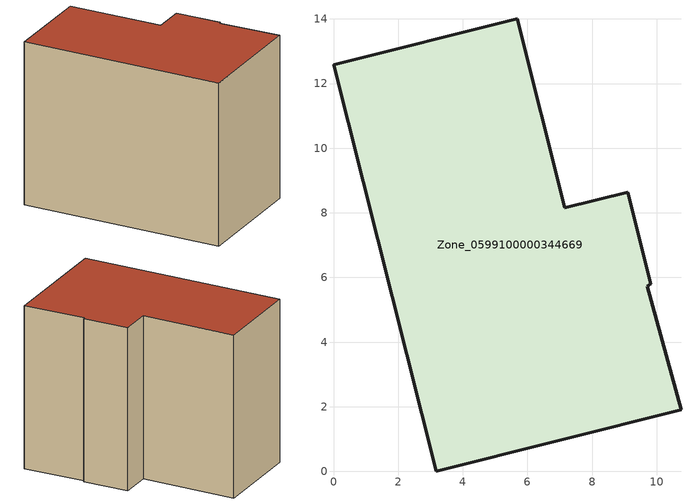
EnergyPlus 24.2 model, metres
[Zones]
Zone_0599100000344669
 floor ground (C_G): 9.82,5.8 9.7,5.73 10.75,1.9 3.18,0 0,12.58 5.69,14.01 7.16,8.15 9.11,8.64 z0
 wall outside (C_F): 9.82,5.8 9.11,8.64 7.16,8.15 5.69,14.01 0,12.58 3.18,0 10.75,1.9 9.7,5.73 9.82,5.8 z0:10.56
 roof outside (C_R): 9.7,5.73 9.82,5.8 9.11,8.64 7.16,8.15 5.69,14.01 0,12.58 3.18,0 10.75,1.9 z10.56
[BUILDING]
Pand.0599100000344669: North Axis=0; Terrain=City; Loads Convergence Tolerance Value=0.04; Temperature Convergence Tolerance Value=0.4; Solar Distribution=FullExterior; Maximum Number of Warmup Days=25; Minimum Number of Warmup Days=1
[Site:Location]
Rotterdam.The.Hague.AP_ZH_NLD Design_Conditions: Latitude=51.96; Longitude=4.45; Time Zone=1; Elevation=-4.5
[SITE:GROUNDTEMPERATURE:BUILDINGSURFACE]
18, 18, 18, 18, 18, 18, 18, 18, 18, 18, 18, 18
[MATERIAL] Thermal Absorptance=0.9; Solar Absorptance=0.7; Visible Absorptance=0.7
Name | Roughness | Thickness | Conductivity | Density | Specific Heat
G.TC.1992-2005 | MediumSmooth | 0.15 | 0.06 | 540 | 1210
F.TC.1992-2005 | Rough | 0.3 | 0.12 | 1920 | 840
R.TC.1992-2005 | MediumRough | 0.2 | 0.08 | 1500 | 1000
[CONSTRUCTION]
C_G: G.TC.1992-2005
C_F: F.TC.1992-2005
C_R: R.TC.1992-2005
[ZONE]
Zone_0599100000344669: Type=1; Multiplier=1; Ceiling Height=Autocalculate; Volume=Autocalculate; Floor Area=autocalculate; Part of Total Floor Area=Yes
[ZONEINFILTRATION:DESIGNFLOWRATE]
Infil_Zone_0599100000344669: Zone or ZoneList or Space or SpaceList=Zone_0599100000344669; Schedule=AlwaysOn; Design Flow Rate Calculation Method=Flow/Area; Flow Rate per Floor Area=0.0015; Constant Term Coefficient=1; Temperature Term Coefficient=0; Velocity Term Coefficient=0; Velocity Squared Term Coefficient=0
[HVACTEMPLATE:ZONE:IDEALLOADSAIRSYSTEM]
Zone_0599100000344669: Maximum Heating Supply Air Temperature=50; Minimum Cooling Supply Air Temperature=13; Maximum Heating Supply Air Humidity Ratio=0.0156; Minimum Cooling Supply Air Humidity Ratio=0.0077; Heating Limit=NoLimit; Cooling Limit=NoLimit; Dehumidification Control Type=ConstantSensibleHeatRatio; Cooling Sensible Heat Ratio=0.7; Dehumidification Setpoint=60; Humidification Control Type=None; Humidification Setpoint=30; Outdoor Air Method=None; Outdoor Air Flow Rate per Person=0.00944; Outdoor Air Flow Rate per Zone Floor Area=0; Outdoor Air Flow Rate per Zone=0; Demand Controlled Ventilation Type=None; Outdoor Air Economizer Type=NoEconomizer; Heat Recovery Type=None; Sensible Heat Recovery Effectiveness=0.7; Latent Heat Recovery Effectiveness=0.65
[ZONECONTROL:THERMOSTAT]
ThermostatControl_Zone_0599100000344669: Zone or ZoneList=Zone_0599100000344669; Control Type Schedule=DualSetpointControlType; Control 1=Thermostat_Zone_0599100000344669; Temperature Difference Between Cutout And Setpoint=0
[THERMOSTATSETPOINT:DUALSETPOINT]
Thermostat_Zone_0599100000344669: Heating Setpoint Temperature Schedule=HeatingSetpoint_Zone_0599100000344669; Cooling Setpoint Temperature Schedule=CoolingSetpoint_Zone_0599100000344669
[SCHEDULE:COMPACT]
HeatingSetpoint_Zone_0599100000344669: Through: 12/31, For: AllDays, Until: 24:00, 21
CoolingSetpoint_Zone_0599100000344669: Through: 12/31, For: AllDays, Until: 24:00, 24
DualSetpointControlType: Through: 12/31, For: AllDays, Until: 24:00, 4
AlwaysOn: Through: 12/31, For: AllDays, Until: 24:00, 1
